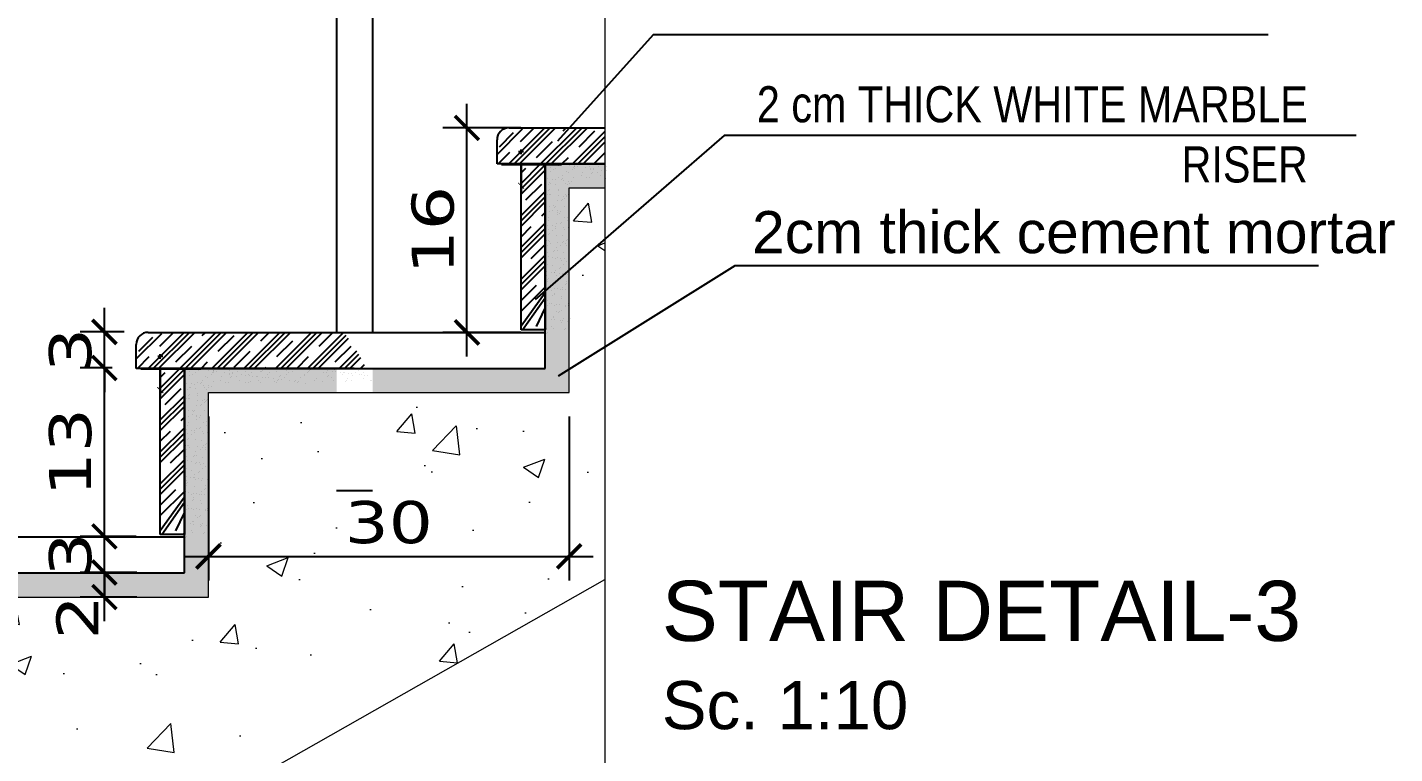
# Model space of a CAD drawing. Extents: x 250879 to 348495, y -51522 to -9360.
# Drawn here: x 279065.2 to 279178.9, y -28169.2 to -28108.9 of the extents above; entities that cross this region are included whole.
import ezdxf

# ---------------------------------------------------------------- set-up
doc = ezdxf.new("R2010")
doc.units = 0
doc.layers.get('0').update_dxf_attribs({"linetype": 'CONTINUOUS'})
doc.layers.get('DEFPOINTS').update_dxf_attribs({"color": 9, "linetype": 'CONTINUOUS'})
for name, color, linetype in [('Column 11', 2, 'CONTINUOUS'), ('DIM', 3, 'CONTINUOUS'), ('HATCH', 8, 'CONTINUOUS'), ('TEXT', 3, 'CONTINUOUS'), ('TEXTM', 6, 'CONTINUOUS'), ('WALL', 7, 'CONTINUOUS'), ('WALL2', 30, 'CONTINUOUS')]:
    doc.layers.add(name, color=color, linetype=linetype)
for name, color, linetype, lineweight in [('elev', 7, 'CONTINUOUS', 20), ('HACH', 8, 'CONTINUOUS', 9), ('win', 6, 'CONTINUOUS', 25)]:
    doc.layers.add(name, color=color, linetype=linetype, lineweight=lineweight)
doc.styles.add('AREAL', font='ARIALN.TTF', dxfattribs={"height": 25})
doc.styles.add('STENSIL', font='verdana.ttf', dxfattribs={"width": 1.2})
doc.styles.add('STYLE1', font='sanss___.ttf', dxfattribs={"height": 50})
doc.dimstyles.new('D25', dxfattribs={"dimtxt": 15, "dimasz": 10, "dimexe": 15, "dimexo": 10, "dimgap": 1, "dimtad": 1, "dimdec": 4, "dimrnd": 1, "dimdsep": 46, "dimtxsty": 'STENSIL', "dimblk": 'ARCHTICK', "dimcen": 0.09, "dimdle": 15, "dimclrd": 8, "dimclre": 8, "dimclrt": 30, "dimadec": 0, "dimazin": 0, "dimtfac": 1, "dimtdec": 4, "dimtix": 1, "dimtmove": 2, "dimatfit": 3, "dimldrblk": 'ARCHTICK', "dimfxl": 1, "dimtolj": 1, "dimarcsym": 0})

# ---------------------------------------------------------------- blocks, each defined once
blk = doc.blocks.new('_ARCHTICK')
at = {"color": 0, "linetype": 'ByBlock', "const_width": 0.15}
blk.add_lwpolyline([(-0.5, -0.5), (0.5, 0.5)], dxfattribs=at)
blk = doc.blocks.new('*D442')
at = {"layer": 'Column 11', "color": 8, "lineweight": -2, "transparency": 16777216}
for p, q in [((279071.6, -28158.21), (279071.6, -28152.17)), ((279074.29, -28154.17), (279069.6, -28154.17)), ((279074.29, -28156.21), (279069.6, -28156.21))]:
    blk.add_line(p, q, dxfattribs=at)
at = {"layer": 'DEFPOINTS', "color": 0, "transparency": 16777216}
for p in [(279071.6, -28154.17), (279076.29, -28154.17), (279076.29, -28156.21)]:
    blk.add_point(p, dxfattribs=at)
at = {"layer": 'Column 11', "color": 8, "lineweight": -2, "transparency": 16777216, "xscale": 2, "yscale": 2, "zscale": 2}
for p, rotation in [((279071.6, -28154.17), 90), ((279071.6, -28156.21), 270)]:
    blk.add_blockref('_ARCHTICK', p, dxfattribs=dict(at, rotation=rotation))
at = {"layer": 'Column 11', "color": 30, "transparency": 16777216, "insert": (279069.36, -28157.89), "char_height": 3.5, "attachment_point": 5, "rotation": 90, "style": 'STENSIL'}
blk.add_mtext('\\A1;2', dxfattribs=at)
blk = doc.blocks.new('*D443')
at = {"layer": 'Column 11', "color": 8, "lineweight": -2, "transparency": 16777216}
for p, q in [((279071.6, -28151.17), (279071.6, -28149.17)), ((279074.25, -28151.17), (279069.6, -28151.17)), ((279071.6, -28154.17), (279071.6, -28151.17)), ((279074.29, -28154.17), (279069.6, -28154.17)), ((279071.6, -28154.17), (279071.6, -28156.17))]:
    blk.add_line(p, q, dxfattribs=at)
at = {"layer": 'DEFPOINTS', "color": 0, "transparency": 16777216}
for p in [(279071.6, -28151.17), (279076.25, -28151.17), (279076.29, -28154.17)]:
    blk.add_point(p, dxfattribs=at)
at = {"layer": 'Column 11', "color": 8, "lineweight": -2, "transparency": 16777216, "xscale": 2, "yscale": 2, "zscale": 2}
for p, rotation in [((279071.6, -28151.17), 270), ((279071.6, -28154.17), 90)]:
    blk.add_blockref('_ARCHTICK', p, dxfattribs=dict(at, rotation=rotation))
at = {"layer": 'Column 11', "color": 30, "transparency": 16777216, "insert": (279068.78, -28152.67), "char_height": 3.5, "attachment_point": 5, "rotation": 90, "style": 'STENSIL'}
blk.add_mtext('\\A1;3', dxfattribs=at)
blk = doc.blocks.new('*D444')
at = {"layer": 'Column 11', "color": 8, "lineweight": -2, "transparency": 16777216}
for p, q in [((279071.6, -28153.17), (279071.6, -28135.17)), ((279072.25, -28137.17), (279069.6, -28137.17)), ((279074.25, -28151.17), (279069.6, -28151.17))]:
    blk.add_line(p, q, dxfattribs=at)
at = {"layer": 'DEFPOINTS', "color": 0, "transparency": 16777216}
for p in [(279071.6, -28137.17), (279074.25, -28137.17), (279076.25, -28151.17)]:
    blk.add_point(p, dxfattribs=at)
at = {"layer": 'Column 11', "color": 8, "lineweight": -2, "transparency": 16777216, "xscale": 2, "yscale": 2, "zscale": 2}
for p, rotation in [((279071.6, -28137.17), 90), ((279071.6, -28151.17), 270)]:
    blk.add_blockref('_ARCHTICK', p, dxfattribs=dict(at, rotation=rotation))
at = {"layer": 'Column 11', "color": 30, "transparency": 16777216, "insert": (279068.78, -28144.17), "char_height": 3.5, "attachment_point": 5, "rotation": 90, "style": 'STENSIL'}
blk.add_mtext('\\A1;13', dxfattribs=at)
blk = doc.blocks.new('*D445')
at = {"layer": 'Column 11', "color": 8, "lineweight": -2, "transparency": 16777216}
for p, q in [((279071.6, -28134.17), (279071.6, -28132.17)), ((279073.25, -28134.17), (279069.6, -28134.17)), ((279071.6, -28137.17), (279071.6, -28134.17)), ((279072.25, -28137.17), (279069.6, -28137.17)), ((279071.6, -28137.17), (279071.6, -28139.17))]:
    blk.add_line(p, q, dxfattribs=at)
at = {"layer": 'DEFPOINTS', "color": 0, "transparency": 16777216}
for p in [(279071.6, -28134.17), (279075.25, -28134.17), (279074.25, -28137.17)]:
    blk.add_point(p, dxfattribs=at)
at = {"layer": 'Column 11', "color": 8, "lineweight": -2, "transparency": 16777216, "xscale": 2, "yscale": 2, "zscale": 2}
for p, rotation in [((279071.6, -28134.17), 270), ((279071.6, -28137.17), 90)]:
    blk.add_blockref('_ARCHTICK', p, dxfattribs=dict(at, rotation=rotation))
at = {"layer": 'Column 11', "color": 30, "transparency": 16777216, "insert": (279068.78, -28135.67), "char_height": 3.5, "attachment_point": 5, "rotation": 90, "style": 'STENSIL'}
blk.add_mtext('\\A1;3', dxfattribs=at)
blk = doc.blocks.new('*D446')
at = {"layer": 'Column 11', "color": 8, "lineweight": -2, "transparency": 16777216}
for p, q in [((279080.25, -28141.21), (279080.25, -28154.83)), ((279110.25, -28141.21), (279110.25, -28154.83)), ((279078.25, -28152.83), (279112.25, -28152.83))]:
    blk.add_line(p, q, dxfattribs=at)
at = {"layer": 'DEFPOINTS', "color": 0, "transparency": 16777216}
for p in [(279080.25, -28139.21), (279110.25, -28139.21), (279110.25, -28152.83)]:
    blk.add_point(p, dxfattribs=at)
at = {"layer": 'Column 11', "color": 8, "lineweight": -2, "transparency": 16777216, "xscale": 2, "yscale": 2, "zscale": 2, "rotation": 180}
blk.add_blockref('_ARCHTICK', (279080.25, -28152.83), dxfattribs=at)
at = {"layer": 'Column 11', "color": 8, "lineweight": -2, "transparency": 16777216, "xscale": 2, "yscale": 2, "zscale": 2}
blk.add_blockref('_ARCHTICK', (279110.25, -28152.83), dxfattribs=at)
at = {"layer": 'Column 11', "color": 30, "transparency": 16777216, "insert": (279095.25, -28150.01), "char_height": 3.5, "attachment_point": 5, "style": 'STENSIL'}
blk.add_mtext('\\A1;30', dxfattribs=at)
blk = doc.blocks.new('*D447')
at = {"layer": 'Column 11', "color": 8, "lineweight": -2, "transparency": 16777216}
for p, q in [((279101.75, -28136.21), (279101.75, -28115.21)), ((279106.23, -28117.21), (279099.75, -28117.21)), ((279106.23, -28134.21), (279099.75, -28134.21))]:
    blk.add_line(p, q, dxfattribs=at)
at = {"layer": 'DEFPOINTS', "color": 0, "transparency": 16777216}
for p in [(279101.75, -28117.21), (279108.23, -28117.21), (279108.23, -28134.21)]:
    blk.add_point(p, dxfattribs=at)
at = {"layer": 'Column 11', "color": 8, "lineweight": -2, "transparency": 16777216, "xscale": 2, "yscale": 2, "zscale": 2}
for p, rotation in [((279101.75, -28117.21), 90), ((279101.75, -28134.21), 270)]:
    blk.add_blockref('_ARCHTICK', p, dxfattribs=dict(at, rotation=rotation))
at = {"layer": 'Column 11', "color": 30, "transparency": 16777216, "insert": (279098.93, -28125.71), "char_height": 3.5, "attachment_point": 5, "rotation": 90, "style": 'STENSIL'}
blk.add_mtext('\\A1;16', dxfattribs=at)

msp = doc.modelspace()

# ---------------------------------------------------------------- hatches: boundary and pattern name
at = {"layer": 'HACH', "ltscale": 10}
h = msp.add_hatch(dxfattribs=at)
h.set_pattern_fill('DOTS', color=256, scale=0.5, style=0)
h.set_pattern_definition([(0, (278997.1809, -28190.2079), (0.396875, 0.79375), [0, -0.79375])])
h.paths.add_polyline_path([(279110.25221, -28129.85596), (279108.25221, -28131.00222), (279108.25221, -28137.16503), (279093.90642, -28137.16503), (279093.90642, -28139.20792), (279110.25221, -28139.20792)])
h.paths.add_polyline_path([(279090.90642, -28137.16503), (279078.25221, -28137.16503), (279078.25221, -28154.16503), (279063.90642, -28154.16503), (279063.90642, -28156.20792), (279080.25221, -28156.20792), (279080.25221, -28139.20792), (279090.90642, -28139.20792)])
h.paths.add_polyline_path([(279060.90642, -28154.16503), (279048.25221, -28154.16503), (279048.25221, -28171.16503), (279038.78206, -28171.16503, 0.067240944), (279042.23998, -28173.20792), (279050.25221, -28173.20792), (279050.25221, -28156.20792), (279060.90642, -28156.20792)])
h.paths.add_polyline_path([(279038.78206, -28171.16503), (279033.90642, -28171.16503), (279033.90642, -28173.20792), (279042.23998, -28173.20792, -0.067240944)])
h.paths.add_polyline_path([(279045.61176, -28159.90038), (279048.89266, -28159.90038), (279048.89266, -28163.70243), (279045.61176, -28163.70243)], flags=25)
h.paths.add_polyline_path([(279113.22505, -28122.20792), (279113.22505, -28120.16503), (279108.25221, -28120.16503), (279108.25221, -28131.00222), (279110.25221, -28129.85596), (279110.25221, -28122.20792)])
h.paths.add_polyline_path([(279012.18094, -28188.16503), (279012.18094, -28190.20792), (279020.25221, -28190.20792), (279020.25221, -28173.20792), (279030.90642, -28173.20792), (279030.90642, -28171.16503), (279018.25221, -28171.16503), (279018.25221, -28188.16503)])
h = msp.add_hatch(dxfattribs=at)
h.set_pattern_fill('AR-CONC', color=256, scale=0.1, style=0)
h.set_pattern_definition([(50, (278997.181, -28190.208), (18.2185, -1.5939), [1.905, -20.955]), (355, (278997.181, -28190.208), (-3.5243, 19.1057), [1.524, -16.764]), (100.451, (278998.7, -28190.34), (14.6943, 17.5117), [1.619, -17.809]), (46.184, (278997.18, -28185.128), (27.108, -4.2042), [2.8575, -31.4325]), (96.636, (278999.44, -28185.478), (23.7404, 24.7426), [2.4285, -26.7135]), (351.184, (278997.18, -28185.128), (23.7405, 24.7425), [2.286, -25.146]), (21, (278999.721, -28186.398), (15.1615, -10.2266), [1.905, -20.955]), (326, (278999.721, -28186.398), (6.1802, 18.4188), [1.524, -16.764]), (71.451, (279000.984, -28187.25), (21.3416, 8.1923), [1.619, -17.809]), (37.5, (278997.181, -28190.208), (0.30886, 8.4555), [0, -16.5608, 0, -17.018, 0, -16.8275]), (7.5, (278997.181, -28190.208), (6.68197, 10.01806), [0, -9.7028, 0, -16.1798, 0, -6.4135]), (327.5, (278991.517, -28190.208), (13.55906, -0.57287), [0, -6.35, 0, -19.812, 0, -26.289]), (317.5, (278988.977, -28190.208), (14.8129, 2.5426), [0, -8.255, 0, -13.1572, 0, -18.669])])
h.paths.add_polyline_path([(279051.5842, -28160.66303), (279054.86509, -28160.66303), (279054.86509, -28164.46507), (279051.5842, -28164.46507)], flags=24)
h.paths.add_polyline_path([(279067.45428, -28159.5308), (279067.45428, -28156.2499), (279071.25633, -28156.2499), (279071.25633, -28159.5308)], flags=24)
h.paths.add_polyline_path([(279012.18094, -28190.20792), (279012.18094, -28212.02258), (279113.22505, -28154.76425), (279113.22505, -28122.20792), (279110.25221, -28122.20792), (279110.25221, -28139.20792), (279093.90642, -28139.20792), (279093.90642, -28147.34176), (279090.90642, -28147.34176), (279090.90642, -28139.20792), (279080.25221, -28139.20792), (279080.25221, -28156.20792), (279063.90642, -28156.20792), (279063.90642, -28164.34176), (279060.90642, -28164.34176), (279060.90642, -28156.20792), (279050.25221, -28156.20792), (279050.25221, -28173.20792), (279033.90642, -28173.20792), (279033.90642, -28181.34176), (279030.90642, -28181.34176), (279030.90642, -28173.20792), (279020.25221, -28173.20792), (279020.25221, -28190.20792)])

# ---------------------------------------------------------------- linework, layer by layer
at = {"layer": 'DIM', "linetype": 'Continuous'}
for p, q in [((279108.67595, -28120.49932), (279108.67595, -28120.49932)), ((279108.68828, -28120.8202), (279108.68828, -28120.8202)), ((279108.9311, -28120.6893), (279108.9311, -28120.6893)), ((279109.14194, -28120.55498), (279109.14194, -28120.55498)), ((279109.33497, -28120.24153), (279109.33497, -28120.24153)), ((279109.39412, -28120.37423), (279109.39412, -28120.37423)), ((279109.59522, -28120.2758), (279109.59522, -28120.2758)), ((279109.99707, -28120.83689), (279109.99707, -28120.83689)), ((279110.17901, -28120.93816), (279110.17901, -28120.93816)), ((279110.27436, -28120.36521), (279110.27436, -28120.36521)), ((279110.48817, -28120.69213), (279110.48817, -28120.69213)), ((279110.61401, -28120.53956), (279110.61401, -28120.53956)), ((279110.67317, -28120.3681), (279110.67317, -28120.3681)), ((279110.68085, -28120.41872), (279110.68085, -28120.41872)), ((279110.69901, -28120.55781), (279110.69901, -28120.55781)), ((279110.70617, -28120.45511), (279110.70617, -28120.45511)), ((279110.94111, -28120.45299), (279110.94111, -28120.45299)), ((279111.34752, -28120.88554), (279111.34752, -28120.88554)), ((279111.62025, -28120.5424), (279111.62025, -28120.5424)), ((279111.98196, -28120.38479), (279111.98196, -28120.38479)), ((279112.02674, -28120.59591), (279112.02674, -28120.59591)), ((279112.04524, -28120.69496), (279112.04524, -28120.69496)), ((279112.11707, -28120.9784), (279112.11707, -28120.9784)), ((279112.20923, -28120.89395), (279112.20923, -28120.89395)), ((279112.25609, -28120.56063), (279112.25609, -28120.56063)), ((279112.287, -28120.63018), (279112.287, -28120.63018)), ((279112.62656, -28120.87941), (279112.62656, -28120.87941)), ((279112.70689, -28120.43793), (279112.70689, -28120.43793)), ((279112.96613, -28120.71959), (279112.96613, -28120.71959)), ((279113.33241, -28120.43345), (279113.33241, -28120.43345)), ((279113.37263, -28120.7731), (279113.37263, -28120.7731)), ((279108.46748, -28121.4219), (279108.46748, -28121.4219)), ((279108.52728, -28121.94135), (279108.52728, -28121.94135)), ((279108.65678, -28121.78361), (279108.65678, -28121.78361)), ((279108.73813, -28121.80703), (279108.73813, -28121.80703)), ((279108.87397, -28121.47542), (279108.87397, -28121.47542)), ((279109.13422, -28121.50968), (279109.13422, -28121.50968)), ((279109.1542, -28121.87723), (279109.1542, -28121.87723)), ((279109.36263, -28121.33764), (279109.36263, -28121.33764)), ((279109.58919, -28121.47863), (279109.58919, -28121.47863)), ((279109.68135, -28121.39418), (279109.68135, -28121.39418)), ((279109.72911, -28121.1757), (279109.72911, -28121.1757)), ((279109.81336, -28121.59909), (279109.81336, -28121.59909)), ((279109.96558, -28121.8003), (279109.96558, -28121.8003)), ((279110.08435, -28121.94418), (279110.08435, -28121.94418)), ((279110.21986, -28121.65261), (279110.21986, -28121.65261)), ((279110.2952, -28121.80986), (279110.2952, -28121.80986)), ((279110.48011, -28121.68687), (279110.48011, -28121.68687)), ((279110.64167, -28121.33151), (279110.64167, -28121.33151)), ((279111.28619, -28121.17853), (279111.28619, -28121.17853)), ((279111.68208, -28121.377), (279111.68208, -28121.377)), ((279111.95047, -28121.3482), (279111.95047, -28121.3482)), ((279112.84326, -28121.18136), (279112.84326, -28121.18136)), ((279113.30091, -28121.39686), (279113.30091, -28121.39686)), ((279108.33432, -28123.05908), (279108.33432, -28123.05908)), ((279108.41297, -28122.7093), (279108.41297, -28122.7093)), ((279108.56438, -28122.4177), (279108.56438, -28122.4177)), ((279108.62528, -28122.74702), (279108.62528, -28122.74702)), ((279108.65654, -28122.33326), (279108.65654, -28122.33326)), ((279108.67323, -28122.74356), (279108.67323, -28122.74356)), ((279109.29963, -28123.26447), (279109.29963, -28123.26447)), ((279109.3253, -28122.42775), (279109.3253, -28122.42775)), ((279109.33113, -28122.30106), (279109.33113, -28122.30106)), ((279109.35237, -28122.83297), (279109.35237, -28122.83297)), ((279109.63245, -28123.25514), (279109.63245, -28123.25514)), ((279109.68054, -28123.19623), (279109.68054, -28123.19623)), ((279109.75886, -28122.88649), (279109.75886, -28122.88649)), ((279109.89139, -28123.06191), (279109.89139, -28123.06191)), ((279109.93408, -28122.76371), (279109.93408, -28122.76371)), ((279110.01911, -28122.92075), (279110.01911, -28122.92075)), ((279110.06744, -28122.85654), (279110.06744, -28122.85654)), ((279110.1596, -28122.77209), (279110.1596, -28122.77209)), ((279108.59379, -28123.71043), (279108.59379, -28123.71043)), ((279108.60763, -28124.19421), (279108.60763, -28124.19421)), ((279108.89137, -28124.06686), (279108.89137, -28124.06686)), ((279108.92149, -28123.6798), (279108.92149, -28123.6798)), ((279109.04262, -28123.79561), (279109.04262, -28123.79561)), ((279109.13478, -28123.71116), (279109.13478, -28123.71116)), ((279109.26814, -28124.22788), (279109.26814, -28124.22788)), ((279109.27672, -28124.44828), (279109.27672, -28124.44828)), ((279109.29786, -28124.12037), (279109.29786, -28124.12037)), ((279109.48757, -28124.31396), (279109.48757, -28124.31396)), ((279109.55811, -28124.15464), (279109.55811, -28124.15464)), ((279109.90258, -28123.72713), (279109.90258, -28123.72713)), ((279110.23725, -28124.24405), (279110.23725, -28124.24405)), ((279108.43037, -28125.30074), (279108.43037, -28125.30074)), ((279108.51767, -28124.93185), (279108.51767, -28124.93185)), ((279108.56229, -28124.67384), (279108.56229, -28124.67384)), ((279108.83686, -28125.35426), (279108.83686, -28125.35426)), ((279109.08376, -28125.56601), (279109.08376, -28125.56601)), ((279109.08588, -28125.57212), (279109.08588, -28125.57212)), ((279109.09712, -28125.38852), (279109.09712, -28125.38852)), ((279109.23664, -28125.19129), (279109.23664, -28125.19129)), ((279109.52087, -28125.17352), (279109.52087, -28125.17352)), ((279109.61303, -28125.08907), (279109.61303, -28125.08907)), ((279109.77626, -28125.47793), (279109.77626, -28125.47793)), ((279109.87109, -28124.69054), (279109.87109, -28124.69054)), ((279110.07474, -28124.93468), (279110.07474, -28124.93468)), ((279110.11069, -28124.63305), (279110.11069, -28124.63305)), ((279110.18275, -28125.53145), (279110.18275, -28125.53145)), ((279108.37586, -28126.58814), (279108.37586, -28126.58814)), ((279108.49606, -28126.11259), (279108.49606, -28126.11259)), ((279108.4993, -28126.60067), (279108.4993, -28126.60067)), ((279108.53079, -28125.63726), (279108.53079, -28125.63726)), ((279108.58822, -28126.02814), (279108.58822, -28126.02814)), ((279108.63612, -28126.6224), (279108.63612, -28126.6224)), ((279108.87291, -28125.70033), (279108.87291, -28125.70033)), ((279109.20514, -28126.1547), (279109.20514, -28126.1547)), ((279109.31526, -28126.71182), (279109.31526, -28126.71182)), ((279109.67093, -28126.18673), (279109.67093, -28126.18673)), ((279109.80809, -28126.61736), (279109.80809, -28126.61736)), ((279109.83959, -28125.65395), (279109.83959, -28125.65395)), ((279109.99912, -28126.55143), (279109.99912, -28126.55143)), ((279110.09128, -28126.46698), (279110.09128, -28126.46698)), ((279108.4678, -28127.56408), (279108.4678, -28127.56408)), ((279108.4691, -28126.95239), (279108.4691, -28126.95239)), ((279108.67994, -28126.81806), (279108.67994, -28126.81806)), ((279108.9743, -28127.4905), (279108.9743, -28127.4905)), ((279109.06646, -28127.40605), (279109.06646, -28127.40605)), ((279109.17365, -28127.11811), (279109.17365, -28127.11811)), ((279109.26711, -28127.43878), (279109.26711, -28127.43878)), ((279109.56413, -28126.95003), (279109.56413, -28126.95003)), ((279109.72175, -28126.76533), (279109.72175, -28126.76533)), ((279109.7766, -28127.58077), (279109.7766, -28127.58077)), ((279109.982, -28126.79959), (279109.982, -28126.79959)), ((279110.02617, -28126.95522), (279110.02617, -28126.95522)), ((279110.23701, -28126.82089), (279110.23701, -28126.82089)), ((279108.27613, -28128.07011), (279108.27613, -28128.07011)), ((279108.4363, -28128.52749), (279108.4363, -28128.52749)), ((279108.53931, -28127.8891), (279108.53931, -28127.8891)), ((279108.85426, -28127.9457), (279108.85426, -28127.9457)), ((279108.8633, -28128.69084), (279108.8633, -28128.69084)), ((279109.14215, -28128.08153), (279109.14215, -28128.08153)), ((279109.26075, -28127.99921), (279109.26075, -28127.99921)), ((279109.45255, -28128.86841), (279109.45255, -28128.86841)), ((279109.52101, -28128.03348), (279109.52101, -28128.03348)), ((279109.54471, -28128.78396), (279109.54471, -28128.78396)), ((279109.62235, -28128.20727), (279109.62235, -28128.20727)), ((279109.7451, -28128.54419), (279109.7451, -28128.54419)), ((279109.8332, -28128.07294), (279109.8332, -28128.07294)), ((279110.04237, -28128.32793), (279110.04237, -28128.32793)), ((279110.20015, -28128.12289), (279110.20015, -28128.12289)), ((279108.39326, -28129.17958), (279108.39326, -28129.17958)), ((279108.40481, -28129.4909), (279108.40481, -28129.4909)), ((279108.42774, -28129.80748), (279108.42774, -28129.80748)), ((279108.45949, -28129.94289), (279108.45949, -28129.94289)), ((279108.5199, -28129.72303), (279108.5199, -28129.72303)), ((279108.79975, -28129.2331), (279108.79975, -28129.2331)), ((279109.01756, -28129.26701), (279109.01756, -28129.26701)), ((279109.06001, -28129.26736), (279109.06001, -28129.26736)), ((279109.07916, -28130.00835), (279109.07916, -28130.00835)), ((279109.11065, -28129.04494), (279109.11065, -28129.04494)), ((279109.21854, -28129.45932), (279109.21854, -28129.45932)), ((279109.42939, -28129.32499), (279109.42939, -28129.32499)), ((279109.7136, -28129.5076), (279109.7136, -28129.5076)), ((279109.73915, -28129.35677), (279109.73915, -28129.35677)), ((279110.01656, -28129.94572), (279110.01656, -28129.94572)), ((279110.14564, -28129.41029), (279110.14564, -28129.41029)), ((279108.33876, -28130.46698), (279108.33876, -28130.46698)), ((279108.37331, -28130.45432), (279108.37331, -28130.45432)), ((279108.59901, -28130.50125), (279108.59901, -28130.50125)), ((279108.81472, -28130.71137), (279108.81472, -28130.71137)), ((279108.90599, -28131.18539), (279108.90599, -28131.18539)), ((279108.99814, -28131.10094), (279108.99814, -28131.10094)), ((279109.02557, -28130.57704), (279109.02557, -28130.57704)), ((279109.04766, -28130.97176), (279109.04766, -28130.97176)), ((279109.27815, -28130.59066), (279109.27815, -28130.59066)), ((279109.49581, -28130.64491), (279109.49581, -28130.64491)), ((279109.61274, -28131.19777), (279109.61274, -28131.19777)), ((279109.68211, -28130.47101), (279109.68211, -28130.47101)), ((279109.68464, -28130.64417), (279109.68464, -28130.64417)), ((279109.9308, -28130.24632), (279109.9308, -28130.24632)), ((279109.9449, -28130.67843), (279109.9449, -28130.67843)), ((279110.02296, -28130.16187), (279110.02296, -28130.16187)), ((279108.31032, -28132.38114), (279108.31032, -28132.38114)), ((279108.34181, -28131.41773), (279108.34181, -28131.41773)), ((279108.41091, -28131.96342), (279108.41091, -28131.96342)), ((279108.47099, -28131.58398), (279108.47099, -28131.58398)), ((279108.62176, -28131.82909), (279108.62176, -28131.82909)), ((279108.81715, -28131.82454), (279108.81715, -28131.82454)), ((279109.01616, -28131.93517), (279109.01616, -28131.93517)), ((279109.22364, -28131.87806), (279109.22364, -28131.87806)), ((279109.4839, -28131.91232), (279109.4839, -28131.91232)), ((279109.61911, -28132.39783), (279109.61911, -28132.39783)), ((279109.65061, -28131.43442), (279109.65061, -28131.43442)), ((279109.96798, -28131.96625), (279109.96798, -28131.96625)), ((279109.97405, -28132.02282), (279109.97405, -28132.02282)), ((279110.16304, -28132.00173), (279110.16304, -28132.00173)), ((279110.17883, -28131.83192), (279110.17883, -28131.83192)), ((279108.76265, -28133.11194), (279108.76265, -28133.11194)), ((279108.94924, -28132.96189), (279108.94924, -28132.96189)), ((279108.98467, -28132.89859), (279108.98467, -28132.89859)), ((279109.0229, -28133.1462), (279109.0229, -28133.1462)), ((279109.20893, -28132.44982), (279109.20893, -28132.44982)), ((279109.38423, -28132.56329), (279109.38423, -28132.56329)), ((279109.47639, -28132.47885), (279109.47639, -28132.47885)), ((279109.56417, -28133.2183), (279109.56417, -28133.2183)), ((279109.58762, -28133.36124), (279109.58762, -28133.36124)), ((279109.70204, -28133.23561), (279109.70204, -28133.23561)), ((279109.77501, -28133.08398), (279109.77501, -28133.08398)), ((279110.10853, -28133.28913), (279110.10853, -28133.28913)), ((279108.27882, -28134.13567), (279108.27882, -28134.13567)), ((279108.35615, -28133.84955), (279108.35615, -28133.84955)), ((279108.35942, -28134.29349), (279108.35942, -28134.29349)), ((279108.45158, -28134.20904), (279108.45158, -28134.20904)), ((279108.80511, -28133.70187), (279108.80511, -28133.70187)), ((279108.95317, -28133.862), (279108.95317, -28133.862)), ((279109.86248, -28133.9412), (279109.86248, -28133.9412)), ((279109.95464, -28133.85675), (279109.95464, -28133.85675)), ((279110.23221, -28133.85586), (279110.23221, -28133.85586)), ((279078.67595, -28137.49932), (279078.67595, -28137.49932)), ((279078.67595, -28137.49932), (279078.67595, -28137.49932)), ((279078.68828, -28137.8202), (279078.68828, -28137.8202)), ((279078.68828, -28137.8202), (279078.68828, -28137.8202)), ((279078.9311, -28137.6893), (279078.9311, -28137.6893)), ((279079.14194, -28137.55498), (279079.14194, -28137.55498)), ((279079.33497, -28137.24153), (279079.33497, -28137.24153)), ((279079.39412, -28137.37423), (279079.39412, -28137.37423)), ((279079.59522, -28137.2758), (279079.59522, -28137.2758)), ((279079.99707, -28137.83689), (279079.99707, -28137.83689)), ((279080.17901, -28137.93816), (279080.17901, -28137.93816)), ((279080.27436, -28137.36521), (279080.27436, -28137.36521)), ((279080.48817, -28137.69213), (279080.48817, -28137.69213)), ((279080.61401, -28137.53956), (279080.61401, -28137.53956)), ((279080.67317, -28137.3681), (279080.67317, -28137.3681)), ((279080.68085, -28137.41872), (279080.68085, -28137.41872)), ((279080.69901, -28137.55781), (279080.69901, -28137.55781)), ((279080.70617, -28137.45511), (279080.70617, -28137.45511)), ((279080.94111, -28137.45299), (279080.94111, -28137.45299)), ((279081.34752, -28137.88554), (279081.34752, -28137.88554)), ((279081.62025, -28137.5424), (279081.62025, -28137.5424)), ((279081.98196, -28137.38479), (279081.98196, -28137.38479)), ((279082.02674, -28137.59591), (279082.02674, -28137.59591)), ((279082.04524, -28137.69496), (279082.04524, -28137.69496)), ((279082.11707, -28137.9784), (279082.11707, -28137.9784)), ((279082.20923, -28137.89395), (279082.20923, -28137.89395)), ((279082.25609, -28137.56063), (279082.25609, -28137.56063)), ((279082.287, -28137.63018), (279082.287, -28137.63018)), ((279082.62656, -28137.87941), (279082.62656, -28137.87941)), ((279082.70689, -28137.43793), (279082.70689, -28137.43793)), ((279082.96613, -28137.71959), (279082.96613, -28137.71959)), ((279083.33241, -28137.43345), (279083.33241, -28137.43345)), ((279083.37263, -28137.7731), (279083.37263, -28137.7731)), ((279083.60231, -28137.69779), (279083.60231, -28137.69779)), ((279083.63288, -28137.80736), (279083.63288, -28137.80736)), ((279083.81316, -28137.56346), (279083.81316, -28137.56346)), ((279083.93536, -28137.8961), (279083.93536, -28137.8961)), ((279084.20996, -28137.87677), (279084.20996, -28137.87677)), ((279084.31202, -28137.89678), (279084.31202, -28137.89678)), ((279084.61146, -28137.42731), (279084.61146, -28137.42731)), ((279084.64495, -28137.47817), (279084.64495, -28137.47817)), ((279084.71851, -28137.95029), (279084.71851, -28137.95029)), ((279084.73711, -28137.39372), (279084.73711, -28137.39372)), ((279084.97877, -28137.98455), (279084.97877, -28137.98455)), ((279085.15938, -28137.70062), (279085.15938, -28137.70062)), ((279085.28581, -28137.94476), (279085.28581, -28137.94476)), ((279085.37023, -28137.56629), (279085.37023, -28137.56629)), ((279085.65791, -28138.07396), (279085.65791, -28138.07396)), ((279085.92025, -28137.444), (279085.92025, -28137.444)), ((279086.14801, -28137.91701), (279086.14801, -28137.91701)), ((279086.24017, -28137.83256), (279086.24017, -28137.83256)), ((279086.56485, -28137.93862), (279086.56485, -28137.93862)), ((279086.71645, -28137.70345), (279086.71645, -28137.70345)), ((279086.73784, -28137.37653), (279086.73784, -28137.37653)), ((279086.9273, -28137.56912), (279086.9273, -28137.56912)), ((279087.2707, -28137.49266), (279087.2707, -28137.49266)), ((279087.87365, -28137.95532), (279087.87365, -28137.95532)), ((279088.2409, -28137.81537), (279088.2409, -28137.81537)), ((279088.27352, -28137.70628), (279088.27352, -28137.70628)), ((279088.48437, -28137.57195), (279088.48437, -28137.57195)), ((279088.54974, -28137.48652), (279088.54974, -28137.48652)), ((279088.67589, -28137.41677), (279088.67589, -28137.41677)), ((279088.76805, -28137.33232), (279088.76805, -28137.33232)), ((279089.21717, -28137.24798), (279089.21717, -28137.24798)), ((279089.22409, -28138.00397), (279089.22409, -28138.00397)), ((279089.47743, -28137.28224), (279089.47743, -28137.28224)), ((279089.85854, -28137.50322), (279089.85854, -28137.50322)), ((279090.04144, -28137.57478), (279090.04144, -28137.57478)), ((279090.15656, -28137.37165), (279090.15656, -28137.37165)), ((279090.17896, -28137.85561), (279090.17896, -28137.85561)), ((279090.27112, -28137.77116), (279090.27112, -28137.77116)), ((279090.50314, -28137.99784), (279090.50314, -28137.99784)), ((279090.56306, -28137.42516), (279090.56306, -28137.42516)), ((279090.76878, -28137.31514), (279090.76878, -28137.31514)), ((279090.82331, -28137.45943), (279090.82331, -28137.45943)), ((279091.20898, -28137.55187), (279091.20898, -28137.55187)), ((279091.38766, -28137.71194), (279091.38766, -28137.71194)), ((279091.50245, -28137.54884), (279091.50245, -28137.54884)), ((279091.59851, -28137.57761), (279091.59851, -28137.57761)), ((279091.81193, -28138.01453), (279091.81193, -28138.01453)), ((279091.90894, -28137.60235), (279091.90894, -28137.60235)), ((279092.1692, -28137.63662), (279092.1692, -28137.63662)), ((279092.27184, -28137.75398), (279092.27184, -28137.75398)), ((279092.48803, -28137.54574), (279092.48803, -28137.54574)), ((279092.70683, -28137.35538), (279092.70683, -28137.35538)), ((279092.79899, -28137.27093), (279092.79899, -28137.27093)), ((279092.84834, -28137.72603), (279092.84834, -28137.72603)), ((279092.94473, -28137.71477), (279092.94473, -28137.71477)), ((279093.15558, -28137.58044), (279093.15558, -28137.58044)), ((279093.16238, -28138.06318), (279093.16238, -28138.06318)), ((279093.25483, -28137.77954), (279093.25483, -28137.77954)), ((279093.51508, -28137.81381), (279093.51508, -28137.81381)), ((279078.46748, -28138.4219), (279078.46748, -28138.4219)), ((279078.52728, -28138.94135), (279078.52728, -28138.94135)), ((279078.65678, -28138.78361), (279078.65678, -28138.78361)), ((279078.73813, -28138.80703), (279078.73813, -28138.80703)), ((279078.87397, -28138.47542), (279078.87397, -28138.47542)), ((279079.13422, -28138.50968), (279079.13422, -28138.50968)), ((279079.1542, -28138.87723), (279079.1542, -28138.87723)), ((279079.36263, -28138.33764), (279079.36263, -28138.33764)), ((279079.58919, -28138.47863), (279079.58919, -28138.47863)), ((279079.68135, -28138.39418), (279079.68135, -28138.39418)), ((279079.72911, -28138.1757), (279079.72911, -28138.1757)), ((279079.81336, -28138.59909), (279079.81336, -28138.59909)), ((279079.96558, -28138.8003), (279079.96558, -28138.8003)), ((279080.08435, -28138.94418), (279080.08435, -28138.94418)), ((279080.21986, -28138.65261), (279080.21986, -28138.65261)), ((279080.2952, -28138.80986), (279080.2952, -28138.80986)), ((279080.48011, -28138.68687), (279080.48011, -28138.68687)), ((279080.64167, -28138.33151), (279080.64167, -28138.33151)), ((279081.28619, -28138.17853), (279081.28619, -28138.17853)), ((279081.68208, -28138.377), (279081.68208, -28138.377)), ((279081.95047, -28138.3482), (279081.95047, -28138.3482)), ((279082.84326, -28138.18136), (279082.84326, -28138.18136)), ((279083.30091, -28138.39686), (279083.30091, -28138.39686)), ((279083.62013, -28138.41724), (279083.62013, -28138.41724)), ((279083.71229, -28138.33279), (279083.71229, -28138.33279)), ((279084.40033, -28138.18419), (279084.40033, -28138.18419)), ((279084.57996, -28138.39072), (279084.57996, -28138.39072)), ((279085.71302, -28138.3156), (279085.71302, -28138.3156)), ((279085.88875, -28138.40742), (279085.88875, -28138.40742)), ((279085.9574, -28138.18702), (279085.9574, -28138.18702)), ((279086.0644, -28138.12748), (279086.0644, -28138.12748)), ((279086.32465, -28138.16174), (279086.32465, -28138.16174)), ((279087.00379, -28138.25115), (279087.00379, -28138.25115)), ((279087.41029, -28138.30467), (279087.41029, -28138.30467)), ((279087.51447, -28138.18985), (279087.51447, -28138.18985)), ((279087.65108, -28138.35584), (279087.65108, -28138.35584)), ((279087.67054, -28138.33893), (279087.67054, -28138.33893)), ((279087.74324, -28138.2714), (279087.74324, -28138.2714)), ((279088.34968, -28138.42834), (279088.34968, -28138.42834)), ((279089.07154, -28138.19268), (279089.07154, -28138.19268)), ((279089.74396, -28138.25421), (279089.74396, -28138.25421)), ((279090.62861, -28138.19551), (279090.62861, -28138.19551)), ((279091.68202, -28138.29445), (279091.68202, -28138.29445)), ((279091.77418, -28138.21), (279091.77418, -28138.21)), ((279092.18568, -28138.19834), (279092.18568, -28138.19834)), ((279093.74275, -28138.20117), (279093.74275, -28138.20117)), ((279093.7749, -28138.19281), (279093.7749, -28138.19281)), ((279078.33432, -28140.05908), (279078.33432, -28140.05908)), ((279078.41297, -28139.7093), (279078.41297, -28139.7093)), ((279078.56438, -28139.4177), (279078.56438, -28139.4177)), ((279078.62528, -28139.74702), (279078.62528, -28139.74702)), ((279078.65654, -28139.33326), (279078.65654, -28139.33326)), ((279078.67323, -28139.74356), (279078.67323, -28139.74356)), ((279078.67323, -28139.74356), (279078.67323, -28139.74356)), ((279079.29963, -28140.26447), (279079.29963, -28140.26447)), ((279079.3253, -28139.42775), (279079.3253, -28139.42775)), ((279079.33113, -28139.30106), (279079.33113, -28139.30106)), ((279079.35237, -28139.83297), (279079.35237, -28139.83297)), ((279079.63245, -28140.25514), (279079.63245, -28140.25514)), ((279079.68054, -28140.19623), (279079.68054, -28140.19623)), ((279079.75886, -28139.88649), (279079.75886, -28139.88649)), ((279079.89139, -28140.06191), (279079.89139, -28140.06191)), ((279079.93408, -28139.76371), (279079.93408, -28139.76371)), ((279080.01911, -28139.92075), (279080.01911, -28139.92075)), ((279080.06744, -28139.85654), (279080.06744, -28139.85654)), ((279080.1596, -28139.77209), (279080.1596, -28139.77209)), ((279078.59379, -28140.71043), (279078.59379, -28140.71043)), ((279078.60763, -28141.19421), (279078.60763, -28141.19421)), ((279078.89137, -28141.06686), (279078.89137, -28141.06686)), ((279078.92149, -28140.6798), (279078.92149, -28140.6798)), ((279079.04262, -28140.79561), (279079.04262, -28140.79561)), ((279079.13478, -28140.71116), (279079.13478, -28140.71116)), ((279079.26814, -28141.22788), (279079.26814, -28141.22788)), ((279079.27672, -28141.44828), (279079.27672, -28141.44828)), ((279079.29786, -28141.12037), (279079.29786, -28141.12037)), ((279079.48757, -28141.31396), (279079.48757, -28141.31396)), ((279079.55811, -28141.15464), (279079.55811, -28141.15464)), ((279079.90258, -28140.72713), (279079.90258, -28140.72713)), ((279080.23725, -28141.24405), (279080.23725, -28141.24405)), ((279078.43037, -28142.30074), (279078.43037, -28142.30074)), ((279078.51767, -28141.93185), (279078.51767, -28141.93185)), ((279078.53079, -28142.63726), (279078.53079, -28142.63726)), ((279078.56229, -28141.67384), (279078.56229, -28141.67384)), ((279078.83686, -28142.35426), (279078.83686, -28142.35426)), ((279079.08376, -28142.56601), (279079.08376, -28142.56601)), ((279079.08588, -28142.57212), (279079.08588, -28142.57212)), ((279079.09712, -28142.38852), (279079.09712, -28142.38852)), ((279079.23664, -28142.19129), (279079.23664, -28142.19129)), ((279079.52087, -28142.17352), (279079.52087, -28142.17352)), ((279079.61303, -28142.08907), (279079.61303, -28142.08907)), ((279079.77626, -28142.47793), (279079.77626, -28142.47793)), ((279079.83959, -28142.65395), (279079.83959, -28142.65395)), ((279079.87109, -28141.69054), (279079.87109, -28141.69054)), ((279080.07474, -28141.93468), (279080.07474, -28141.93468)), ((279080.11069, -28141.63305), (279080.11069, -28141.63305)), ((279080.18275, -28142.53145), (279080.18275, -28142.53145)), ((279078.37586, -28143.58814), (279078.37586, -28143.58814)), ((279078.49606, -28143.11259), (279078.49606, -28143.11259)), ((279078.4993, -28143.60067), (279078.4993, -28143.60067)), ((279078.58822, -28143.02814), (279078.58822, -28143.02814)), ((279078.63612, -28143.6224), (279078.63612, -28143.6224)), ((279078.87291, -28142.70033), (279078.87291, -28142.70033)), ((279079.20514, -28143.1547), (279079.20514, -28143.1547)), ((279079.31526, -28143.71182), (279079.31526, -28143.71182)), ((279079.67093, -28143.18673), (279079.67093, -28143.18673)), ((279079.72175, -28143.76533), (279079.72175, -28143.76533)), ((279079.80809, -28143.61736), (279079.80809, -28143.61736)), ((279079.99912, -28143.55143), (279079.99912, -28143.55143)), ((279080.09128, -28143.46698), (279080.09128, -28143.46698)), ((279078.4678, -28144.56408), (279078.4678, -28144.56408)), ((279078.4691, -28143.95239), (279078.4691, -28143.95239)), ((279078.53931, -28144.8891), (279078.53931, -28144.8891)), ((279078.67994, -28143.81806), (279078.67994, -28143.81806)), ((279078.67994, -28143.81806), (279078.67994, -28143.81806)), ((279078.9743, -28144.4905), (279078.9743, -28144.4905)), ((279079.06646, -28144.40605), (279079.06646, -28144.40605)), ((279079.17365, -28144.11811), (279079.17365, -28144.11811)), ((279079.26711, -28144.43878), (279079.26711, -28144.43878)), ((279079.56413, -28143.95003), (279079.56413, -28143.95003)), ((279079.7766, -28144.58077), (279079.7766, -28144.58077)), ((279079.982, -28143.79959), (279079.982, -28143.79959)), ((279080.02617, -28143.95522), (279080.02617, -28143.95522)), ((279080.23701, -28143.82089), (279080.23701, -28143.82089)), ((279078.27613, -28145.07011), (279078.27613, -28145.07011)), ((279078.4363, -28145.52749), (279078.4363, -28145.52749)), ((279078.85426, -28144.9457), (279078.85426, -28144.9457)), ((279078.8633, -28145.69084), (279078.8633, -28145.69084)), ((279079.11065, -28146.04494), (279079.11065, -28146.04494)), ((279079.14215, -28145.08153), (279079.14215, -28145.08153)), ((279079.26075, -28144.99921), (279079.26075, -28144.99921)), ((279079.45255, -28145.86841), (279079.45255, -28145.86841)), ((279079.52101, -28145.03348), (279079.52101, -28145.03348)), ((279079.54471, -28145.78396), (279079.54471, -28145.78396)), ((279079.62235, -28145.20727), (279079.62235, -28145.20727)), ((279079.7451, -28145.54419), (279079.7451, -28145.54419)), ((279079.8332, -28145.07294), (279079.8332, -28145.07294)), ((279080.04237, -28145.32793), (279080.04237, -28145.32793)), ((279080.20015, -28145.12289), (279080.20015, -28145.12289)), ((279078.39326, -28146.17958), (279078.39326, -28146.17958)), ((279078.40481, -28146.4909), (279078.40481, -28146.4909)), ((279078.42774, -28146.80748), (279078.42774, -28146.80748)), ((279078.45949, -28146.94289), (279078.45949, -28146.94289)), ((279078.5199, -28146.72303), (279078.5199, -28146.72303)), ((279078.79975, -28146.2331), (279078.79975, -28146.2331)), ((279079.01756, -28146.26701), (279079.01756, -28146.26701)), ((279079.06001, -28146.26736), (279079.06001, -28146.26736)), ((279079.07916, -28147.00835), (279079.07916, -28147.00835)), ((279079.21854, -28146.45932), (279079.21854, -28146.45932)), ((279079.42939, -28146.32499), (279079.42939, -28146.32499)), ((279079.7136, -28146.5076), (279079.7136, -28146.5076)), ((279079.73915, -28146.35677), (279079.73915, -28146.35677)), ((279080.01656, -28146.94572), (279080.01656, -28146.94572)), ((279080.02296, -28147.16187), (279080.02296, -28147.16187)), ((279080.14564, -28146.41029), (279080.14564, -28146.41029)), ((279078.33876, -28147.46698), (279078.33876, -28147.46698)), ((279078.37331, -28147.45432), (279078.37331, -28147.45432)), ((279078.59901, -28147.50125), (279078.59901, -28147.50125)), ((279078.81472, -28147.71137), (279078.81472, -28147.71137)), ((279078.90599, -28148.18539), (279078.90599, -28148.18539)), ((279078.99814, -28148.10094), (279078.99814, -28148.10094)), ((279079.02557, -28147.57704), (279079.02557, -28147.57704)), ((279079.04766, -28147.97176), (279079.04766, -28147.97176)), ((279079.27815, -28147.59066), (279079.27815, -28147.59066)), ((279079.49581, -28147.64491), (279079.49581, -28147.64491)), ((279079.61274, -28148.19777), (279079.61274, -28148.19777)), ((279079.68211, -28147.47101), (279079.68211, -28147.47101)), ((279079.68464, -28147.64417), (279079.68464, -28147.64417)), ((279079.9308, -28147.24632), (279079.9308, -28147.24632)), ((279079.9449, -28147.67843), (279079.9449, -28147.67843)), ((279078.31032, -28149.38114), (279078.31032, -28149.38114)), ((279078.34181, -28148.41773), (279078.34181, -28148.41773)), ((279078.41091, -28148.96342), (279078.41091, -28148.96342)), ((279078.47099, -28148.58398), (279078.47099, -28148.58398)), ((279078.62176, -28148.82909), (279078.62176, -28148.82909)), ((279078.81715, -28148.82454), (279078.81715, -28148.82454)), ((279079.01616, -28148.93517), (279079.01616, -28148.93517)), ((279079.20893, -28149.44982), (279079.20893, -28149.44982)), ((279079.22364, -28148.87806), (279079.22364, -28148.87806)), ((279079.47639, -28149.47885), (279079.47639, -28149.47885)), ((279079.4839, -28148.91232), (279079.4839, -28148.91232)), ((279079.61911, -28149.39783), (279079.61911, -28149.39783)), ((279079.65061, -28148.43442), (279079.65061, -28148.43442)), ((279079.96798, -28148.96625), (279079.96798, -28148.96625)), ((279079.97405, -28149.02282), (279079.97405, -28149.02282)), ((279080.16304, -28149.00173), (279080.16304, -28149.00173)), ((279080.17883, -28148.83192), (279080.17883, -28148.83192)), ((279078.76265, -28150.11194), (279078.76265, -28150.11194)), ((279078.94924, -28149.96189), (279078.94924, -28149.96189)), ((279078.98467, -28149.89859), (279078.98467, -28149.89859)), ((279079.0229, -28150.1462), (279079.0229, -28150.1462)), ((279079.38423, -28149.56329), (279079.38423, -28149.56329)), ((279079.56417, -28150.2183), (279079.56417, -28150.2183)), ((279079.58762, -28150.36124), (279079.58762, -28150.36124)), ((279079.70204, -28150.23561), (279079.70204, -28150.23561)), ((279079.77501, -28150.08398), (279079.77501, -28150.08398)), ((279080.10853, -28150.28913), (279080.10853, -28150.28913)), ((279078.27882, -28151.13567), (279078.27882, -28151.13567)), ((279078.35615, -28150.84955), (279078.35615, -28150.84955)), ((279078.35942, -28151.29349), (279078.35942, -28151.29349)), ((279078.45158, -28151.20904), (279078.45158, -28151.20904)), ((279078.80511, -28150.70187), (279078.80511, -28150.70187)), ((279078.80511, -28150.70187), (279078.80511, -28150.70187)), ((279078.95317, -28150.862), (279078.95317, -28150.862)), ((279078.95317, -28150.862), (279078.95317, -28150.862)), ((279079.86248, -28150.9412), (279079.86248, -28150.9412)), ((279079.95464, -28150.85675), (279079.95464, -28150.85675)), ((279080.23221, -28150.85586), (279080.23221, -28150.85586))]:
    msp.add_line(p, q, dxfattribs=at)
at = {"layer": 'elev'}
for p, q in [((279110.25221, -28139.20792), (279110.25221, -28122.20792)), ((279110.25221, -28122.20792), (279113.22505, -28122.20792)), ((279080.25221, -28156.20792), (279080.25221, -28139.20792)), ((279080.25221, -28139.20792), (279110.25221, -28139.20792)), ((279012.18094, -28212.02258), (279113.22505, -28154.76425)), ((279050.25221, -28156.20792), (279080.25221, -28156.20792))]:
    msp.add_line(p, q, dxfattribs=at)
at = {"layer": 'HACH', "ltscale": 10}
msp.add_lwpolyline([(279113.22505, -28059.77162), (279113.22505, -28214.59446, -0.414213562), (279098.22505, -28229.59446), (279027.18094, -28229.59446, -0.414213562), (279012.18094, -28214.59446), (279012.18094, -28059.77162, -0.414213562), (279027.18094, -28044.77162), (279098.22505, -28044.77162, -0.414213562)], format="xyb", close=True, dxfattribs=at)
at = {"layer": 'HATCH'}
for p, q in [((279104.25221, -28119.41653), (279106.36736, -28117.30137)), ((279104.45212, -28118.77468), (279105.63082, -28117.59597)), ((279105.22859, -28120.20792), (279108.22859, -28117.20792)), ((279105.67053, -28120.20792), (279108.67053, -28117.20792)), ((279106.11247, -28120.20792), (279109.11247, -28117.20792)), ((279106.20998, -28118.34264), (279107.3447, -28117.20792)), ((279107.88024, -28120.20792), (279110.88024, -28117.20792)), ((279108.32218, -28120.20792), (279111.32218, -28117.20792)), ((279108.76412, -28120.20792), (279111.76412, -28117.20792)), ((279109.74552, -28117.45875), (279109.99635, -28117.20792)), ((279110.53189, -28120.20792), (279113.22505, -28117.51476)), ((279111.07134, -28118.78458), (279112.39717, -28117.45875)), ((279107.53581, -28119.66846), (279108.86163, -28118.34264)), ((279110.97383, -28120.20792), (279113.22505, -28117.9567)), ((279111.41577, -28120.20792), (279113.22505, -28118.39864)), ((279104.3447, -28120.20792), (279105.3261, -28119.22652)), ((279106.45221, -28119.20792), (279106.05221, -28119.20792)), ((279106.25221, -28119.40792), (279106.25221, -28119.00792)), ((279109.648, -28120.20792), (279110.18746, -28119.66846)), ((279112.39717, -28120.1104), (279113.22505, -28119.28252)), ((279109.62851, -28120.27237), (279104.62851, -28120.27237)), ((279106.25221, -28121.83595), (279107.88024, -28120.20792)), ((279106.25221, -28120.21792), (279106.25221, -28122.51997)), ((279106.25221, -28122.27789), (279108.25221, -28120.27789)), ((279106.25221, -28120.95206), (279106.65193, -28120.55235)), ((279106.25221, -28122.71983), (279108.25221, -28120.71983)), ((279113.18354, -28120.20792), (279113.22505, -28120.16641)), ((279106.65193, -28123.204), (279107.97775, -28121.87817)), ((279106.25221, -28124.4876), (279108.25221, -28122.4876)), ((279106.25221, -28124.92954), (279108.25221, -28122.92954)), ((279106.25221, -28125.37148), (279108.25221, -28123.37148)), ((279107.97775, -28124.52982), (279108.25221, -28124.25536)), ((279106.25221, -28127.13925), (279108.25221, -28125.13925)), ((279106.25221, -28126.25536), (279107.09387, -28125.4137)), ((279106.25221, -28127.58119), (279108.25221, -28125.58119)), ((279106.25221, -28128.02313), (279108.25221, -28126.02313)), ((279106.25221, -28129.7909), (279108.25221, -28127.7909)), ((279107.09387, -28128.06536), (279108.25221, -28126.90701)), ((279106.25221, -28130.23284), (279108.25221, -28128.23284)), ((279106.25221, -28130.67478), (279108.25221, -28128.67478)), ((279106.25221, -28131.55866), (279107.53581, -28130.27506)), ((279106.25221, -28132.44255), (279108.25221, -28130.44255)), ((279106.25221, -28133.67561), (279108.25221, -28130.88449)), ((279106.37072, -28133.99904), (279108.25221, -28131.32643)), ((279107.53581, -28133.71784), (279108.25221, -28132.21031)), ((279074.25221, -28136.41653), (279076.36736, -28134.30137)), ((279074.45212, -28135.77468), (279075.63082, -28134.59597)), ((279075.22859, -28137.20792), (279078.22859, -28134.20792)), ((279075.67053, -28137.20792), (279078.67053, -28134.20792)), ((279076.11247, -28137.20792), (279079.11247, -28134.20792)), ((279076.20998, -28135.34264), (279077.3447, -28134.20792)), ((279077.88024, -28137.20792), (279080.88024, -28134.20792)), ((279078.32218, -28137.20792), (279081.32218, -28134.20792)), ((279078.76412, -28137.20792), (279081.76412, -28134.20792)), ((279079.74552, -28134.45875), (279079.99635, -28134.20792)), ((279080.53189, -28137.20792), (279083.53189, -28134.20792)), ((279080.97383, -28137.20792), (279083.97383, -28134.20792)), ((279081.07134, -28135.78458), (279082.39717, -28134.45875)), ((279081.41577, -28137.20792), (279084.41577, -28134.20792)), ((279083.18354, -28137.20792), (279086.18354, -28134.20792)), ((279083.62548, -28137.20792), (279086.62548, -28134.20792)), ((279084.06742, -28137.20792), (279087.06742, -28134.20792)), ((279084.60688, -28134.9007), (279085.29965, -28134.20792)), ((279085.83519, -28137.20792), (279088.83519, -28134.20792)), ((279086.27713, -28137.20792), (279089.27713, -28134.20792)), ((279086.71907, -28137.20792), (279089.71907, -28134.20792)), ((279088.48684, -28137.20792), (279091.48684, -28134.20792)), ((279088.92878, -28137.20792), (279091.6983, -28134.43839)), ((279089.37072, -28137.20792), (279091.88902, -28134.68962)), ((279089.46824, -28135.34264), (279090.60295, -28134.20792)), ((279108.13849, -28133.99904), (279108.25221, -28133.88532)), ((279077.53581, -28136.66846), (279078.86163, -28135.34264)), ((279082.39717, -28137.1104), (279083.72299, -28135.78458)), ((279085.9327, -28136.22652), (279087.25853, -28134.9007)), ((279090.79406, -28136.66846), (279092.11989, -28135.34264)), ((279091.13849, -28137.20792), (279092.60006, -28135.74635)), ((279074.3447, -28137.20792), (279075.3261, -28136.22652)), ((279076.45221, -28136.20792), (279076.05221, -28136.20792)), ((279076.25221, -28136.40792), (279076.25221, -28136.00792)), ((279079.648, -28137.20792), (279080.18746, -28136.66846)), ((279087.60295, -28137.20792), (279088.58435, -28136.22652)), ((279091.58043, -28137.20792), (279092.76451, -28136.02384)), ((279092.02237, -28137.20792), (279092.92345, -28136.30684)), ((279092.90625, -28137.20792), (279093.22439, -28136.88978)), ((279079.62851, -28137.27237), (279074.62851, -28137.27237)), ((279076.25221, -28138.83595), (279077.88024, -28137.20792)), ((279076.25221, -28137.21792), (279076.25221, -28139.51997)), ((279076.25221, -28139.27789), (279078.25221, -28137.27789)), ((279076.25221, -28137.95206), (279076.65193, -28137.55235)), ((279076.25221, -28139.71983), (279078.25221, -28137.71983)), ((279084.9513, -28137.20792), (279085.04882, -28137.1104)), ((279076.65193, -28140.204), (279077.97775, -28138.87817)), ((279076.25221, -28141.4876), (279078.25221, -28139.4876)), ((279076.25221, -28141.92954), (279078.25221, -28139.92954)), ((279076.25221, -28142.37148), (279078.25221, -28140.37148)), ((279077.97775, -28141.52982), (279078.25221, -28141.25536)), ((279076.25221, -28144.13925), (279078.25221, -28142.13925)), ((279076.25221, -28143.25536), (279077.09387, -28142.4137)), ((279076.25221, -28144.58119), (279078.25221, -28142.58119)), ((279076.25221, -28145.02313), (279078.25221, -28143.02313)), ((279076.25221, -28146.7909), (279078.25221, -28144.7909)), ((279077.09387, -28145.06536), (279078.25221, -28143.90701)), ((279076.25221, -28147.23284), (279078.25221, -28145.23284)), ((279076.25221, -28147.67478), (279078.25221, -28145.67478)), ((279076.25221, -28148.55866), (279077.53581, -28147.27506)), ((279076.25221, -28149.44255), (279078.25221, -28147.44255)), ((279076.25221, -28150.67561), (279078.25221, -28147.88449)), ((279076.37072, -28150.99904), (279078.25221, -28148.32643)), ((279077.53581, -28150.71784), (279078.25221, -28149.21031)), ((279078.13849, -28150.99904), (279078.25221, -28150.88532))]:
    msp.add_line(p, q, dxfattribs=at)
at = {"layer": 'HATCH', "linetype": 'Continuous'}
for p, q in [((279110.33533, -28133.05271), (279110.33533, -28133.05271)), ((279080.33533, -28150.05271), (279080.33533, -28150.05271))]:
    msp.add_line(p, q, dxfattribs=at)
at = {"layer": 'TEXTM'}
for p, q in [((279117.22414, -28109.47563), (279109.27044, -28118.32403)), ((279168.3962, -28109.47563), (279117.22414, -28109.47563)), ((279123.13392, -28117.8339), (279107.41455, -28131.48231)), ((279175.69097, -28117.8339), (279123.13392, -28117.8339)), ((279124.03592, -28128.68486), (279109.32676, -28137.85435)), ((279172.55779, -28128.68486), (279124.03592, -28128.68486))]:
    msp.add_line(p, q, dxfattribs=at)
at = {"layer": 'WALL'}
for p, q in [((279108.25221, -28120.20792), (279113.22505, -28120.20792)), ((279108.25221, -28137.20792), (279108.25221, -28120.20792)), ((279078.25221, -28137.20792), (279108.25221, -28137.20792)), ((279078.25221, -28153.20792), (279078.25221, -28137.20792)), ((279078.25221, -28154.20792), (279078.25221, -28137.20792)), ((279048.25221, -28154.20792), (279078.25221, -28154.20792))]:
    msp.add_line(p, q, dxfattribs=at)
at = {"layer": 'WALL2'}
for p, q in [((279105.25221, -28117.20792), (279113.22505, -28117.20792)), ((279104.25221, -28120.20792), (279104.25221, -28118.20792)), ((279113.22505, -28120.20792), (279104.25221, -28120.20792)), ((279106.25221, -28133.99904), (279106.25221, -28120.20792)), ((279106.25221, -28120.20792), (279108.25221, -28120.20792)), ((279108.25221, -28120.20792), (279108.25221, -28133.99904)), ((279075.25221, -28134.20792), (279108.25221, -28134.20792)), ((279108.25221, -28133.99904), (279106.25221, -28133.99904)), ((279074.25221, -28137.20792), (279074.25221, -28135.20792)), ((279092.37828, -28137.20792), (279074.25221, -28137.20792)), ((279076.25221, -28150.99904), (279076.25221, -28137.20792)), ((279076.25221, -28137.20792), (279078.25221, -28137.20792)), ((279078.25221, -28137.20792), (279078.25221, -28150.99904)), ((279045.25221, -28151.20792), (279078.25221, -28151.20792)), ((279078.25221, -28150.99904), (279076.25221, -28150.99904))]:
    msp.add_line(p, q, dxfattribs=at)
for centre in [(279105.25221, -28118.20792), (279075.25221, -28135.20792)]:
    msp.add_arc(centre, 1, 90, 180, dxfattribs=at)
at = {"layer": 'win', "linetype": 'Continuous'}
for p, q in [((279093.90642, -28074.6639), (279093.90642, -28134.20792)), ((279090.90642, -28076.14409), (279090.90642, -28134.20792)), ((279093.90642, -28114.75507), (279093.90642, -28134.14542)), ((279090.90642, -28147.34176), (279093.90642, -28147.34176))]:
    msp.add_line(p, q, dxfattribs=at)

# ---------------------------------------------------------------- block references
at = {"layer": 'HATCH', "xscale": -0.5, "yscale": 0.5, "zscale": 0.5, "rotation": 180}
for p in [(279106.25221, -28122.01997), (279076.25221, -28139.01997)]:
    msp.add_blockref('_ARCHTICK', p, dxfattribs=at)

# ---------------------------------------------------------------- texts
at = {"layer": 'TEXT', "linetype": 'Continuous', "style": 'STYLE1'}
msp.add_text('2cm thick cement mortar', height=3.5, dxfattribs=at).set_placement((279125.46242, -28127.62662))
at = {"layer": 'TEXT', "insert": (279171.67921, -28113.74775), "char_height": 3, "width": 47.7555846, "attachment_point": 3, "style": 'AREAL'}
msp.add_mtext('2 cm THICK WHITE MARBLE RISER', dxfattribs=at)
at = {"layer": 'TEXT', "linetype": 'Continuous', "insert": (279117.95258, -28154.85652), "char_height": 5, "width": 109.12, "attachment_point": 1, "style": 'STYLE1'}
msp.add_mtext('STAIR DETAIL-3\\P{\\H0.8x;Sc. 1:10}', dxfattribs=at)

# ---------------------------------------------------------------- dimensions: what is measured, and where the dimension line sits
at = {"layer": 'Column 11'}
for base, p1, p2, text, picture, middle in [((279101.7523, -28117.20792), (279108.22859, -28134.20792), (279108.22859, -28117.20792), '16', '*D447', (279098.93296, -28125.70792)), ((279071.60024, -28137.16503), (279076.25221, -28151.16503), (279074.25221, -28137.16503), '13', '*D444', (279068.77737, -28144.16503))]:
    dim = msp.add_linear_dim(base=base, p1=p1, p2=p2, angle=90, text=text, dimstyle='D25', override={"dimtxt": 3.5, "dimasz": 2, "dimexe": 2, "dimexo": 2, "dimdle": 2}, dxfattribs=at)
    dim.commit()
    dim.dimension.update_dxf_attribs({"geometry": picture, "text_midpoint": middle})
for base, p1, p2, picture, middle in [((279071.60024, -28134.16503), (279074.25221, -28137.16503), (279075.25221, -28134.16503), '*D445', (279068.77737, -28135.66503)), ((279071.60024, -28151.16503), (279076.29032, -28154.16503), (279076.25221, -28151.16503), '*D443', (279068.77737, -28152.66503))]:
    dim = msp.add_linear_dim(base=base, p1=p1, p2=p2, angle=90, dimstyle='D25', override={"dimtxt": 3.5, "dimasz": 2, "dimexe": 2, "dimexo": 2, "dimdle": 2}, dxfattribs=at)
    dim.commit()
    dim.dimension.update_dxf_attribs({"geometry": picture, "text_midpoint": middle})
dim = msp.add_linear_dim(base=(279110.25221, -28152.83215), p1=(279080.25221, -28139.20792), p2=(279110.25221, -28139.20792), dimstyle='D25', override={"dimtxt": 3.5, "dimasz": 2, "dimexe": 2, "dimexo": 2, "dimdle": 2}, dxfattribs=at)
dim.commit()
dim.dimension.update_dxf_attribs({"geometry": '*D446', "text_midpoint": (279095.25221, -28150.00928)})
dim = msp.add_linear_dim(base=(279071.60024, -28154.16503), p1=(279076.29032, -28156.20792), p2=(279076.29032, -28154.16503), angle=90, dimstyle='D25', override={"dimtxt": 3.5, "dimasz": 2, "dimexe": 2, "dimexo": 2, "dimdle": 2}, dxfattribs=at)
dim.commit()
dim.dimension.update_dxf_attribs({"geometry": '*D442', "text_midpoint": (279069.35531, -28157.89035), "dimtype": 160})

doc.saveas('drawing.dxf')
